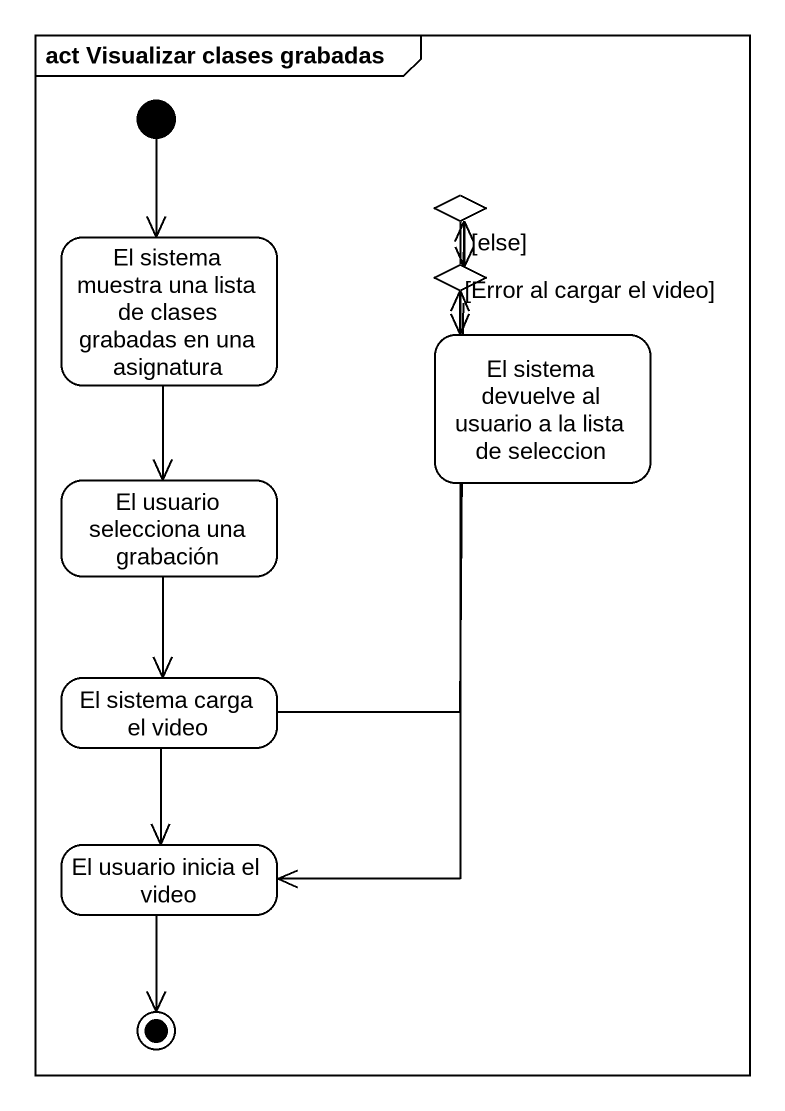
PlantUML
@startuml
mainframe act Visualizar clases grabadas
hide empty description
state choice1 <<choice>>
state "El sistema muestra una lista de clases grabadas en una asignatura" as El_sistema_muestra_una
state choice2 <<choice>>
state "El sistema devuelve al usuario a la lista de seleccion" as El_sistema_devuelve_al
state "El usuario selecciona una grabación" as El_usuario_selecciona_una
state "El sistema carga el video" as El_sistema_carga_el_video
state "El usuario inicia el video" as El_usuario_inicia_el_video
[*] --> El_sistema_muestra_una
choice1 --> choice2 : [else]
choice1 --> El_sistema_devuelve_al : [Error al cargar el video]
El_sistema_muestra_una --> El_usuario_selecciona_una
choice2 --> El_usuario_inicia_el_video
El_sistema_devuelve_al -up-> choice2
El_usuario_selecciona_una --> El_sistema_carga_el_video
El_sistema_carga_el_video -up-> choice1
El_sistema_carga_el_video --> El_usuario_inicia_el_video
El_usuario_inicia_el_video --> [*]
@enduml
